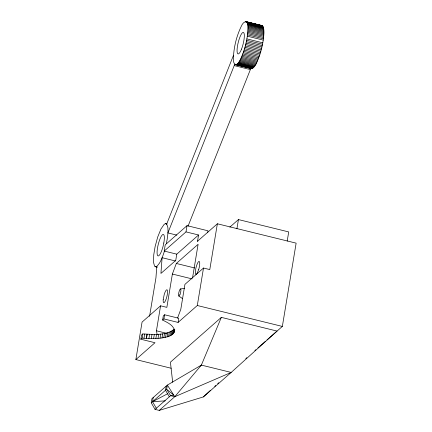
<?xml version="1.0" encoding="UTF-8"?>
<svg xmlns="http://www.w3.org/2000/svg" width="432" height="432" viewBox="0 0 432 432"><rect width="100%" height="100%" fill="white"/><g stroke="black" fill="none" stroke-linecap="round" stroke-linejoin="round"><path stroke-width="0.65" d="M247.973 28.906C248.837 20.747 244.145 19.143 240.953 26.989C236.482 36.493 233.917 46.948 233.426 57.434C232.556 65.588 237.249 67.198 240.44 59.346C244.912 49.842 247.482 39.393 247.973 28.906L263.893 32.816C263.59 41.364 261.587 49.793 258.714 57.818C256.813 61.301 255.685 68.202 250.981 68.477M263.893 32.816C263.698 30.451 264.249 27.027 261.943 25.558L246.024 21.643M171.191 368.253L135.864 359.564L155.007 342.722L140.827 339.233L142.106 338.105C150.428 338.796 158.981 339.034 167.119 336.884C170.834 336.01 175.16 333.569 174.733 329.168M156.794 266.35L155.936 277.83L149.564 316.332M135.864 359.564L142.069 322.088L160.569 305.807L166.855 307.357L172.373 274.045L176.315 263.461L198.104 244.285L192.526 277.992M140.827 339.233L141.518 335.07L142.798 333.941C153.144 334.292 165.483 336.069 174.193 329.265L173.502 333.434M142.106 338.105L142.798 333.941M143.986 338.272L144.677 334.109M146.345 338.423L147.037 334.26M146.48 338.434L147.166 334.271M148.927 338.542L149.612 334.379M164.209 251.068L185.998 231.892L198.569 234.986L176.774 254.162L164.209 251.068L165.24 244.825L187.034 225.65L207.981 230.801L207.657 232.772M151.313 338.591L151.999 334.427M153.63 338.58L154.316 334.411M157.145 334.438L156.438 330.793L160.569 305.807M155.866 338.51L156.557 334.341M158.015 338.38L158.706 334.217M162.621 320.058L163.307 315.895L164.592 314.766L178.772 318.254L178.081 322.418L163.901 318.929L162.621 320.058C167.168 322.423 173.178 324.886 174.539 330.361M160.067 338.191L160.753 334.028M163.901 318.929L164.592 314.766M151.249 402.824L151.934 398.66L167.362 385.085L201.371 365.099L221.341 317.374L277.063 331.074L231.179 372.433L203.326 396.938L159.23 410.4L155.039 409.369L151.249 402.824L166.676 389.248L167.362 385.085L174.787 396.711L231.179 372.433L201.371 365.099L200.356 365.99M162.011 337.948L162.702 333.785M176.774 254.162L175.743 260.404L160.925 273.44L162.108 257.699L175.478 260.987M153.22 397.532L152.528 401.695L156.325 408.24M163.841 337.651L164.527 333.482M165.542 337.295L166.234 333.131M167.119 336.884L167.81 332.721M168.561 336.425L169.247 332.262M185.998 231.892L187.034 225.65M169.857 335.918L170.543 331.754M171.002 335.362L171.693 331.198M171.995 334.757L172.687 330.593M172.832 334.114L173.518 329.951M174.015 332.71L174.604 329.141M174.355 331.954L174.749 329.578M174.533 331.171L174.728 329.983M166.212 386.1L165.521 390.263L169.317 396.808M197.829 241.288L197.532 241.229L198.569 234.986M178.081 322.418L197.3 305.51L203.504 268.034L209.785 269.584L217.366 223.781L296.136 243.146L282.35 326.425L266.981 339.946M236.914 228.782L238.437 219.575L288.716 231.93L287.188 241.132M233.523 55.204L166.687 224.062L167.805 227.205A22.178 5.141 -76.2 0 1 167.951 231.995L167.886 233.14A22.178 5.141 -76.2 0 1 167.513 236.86L167.395 237.557A11.086 2.57 -76.2 0 1 166.725 241.618L166.617 242.298A22.178 5.141 -76.2 0 1 166.325 243.702M177.547 318.076L180.792 309.361L184.928 284.38L203.504 268.034M251.986 68.607L234.77 64.336L234.203 65.599L167.902 232.929L176.818 235.121M188.05 226.168L250.846 68.375L235.564 64.616M159.23 410.4L174.787 396.711L201.371 365.099M203.326 396.938L210.271 390.528M214.731 386.408L215.725 385.495M217.706 383.665L218.7 382.747M217.366 223.781L197.532 241.229M229.824 227.151L238.437 219.575M221.341 317.374L170.413 362.183L172.687 382.25M155.039 409.369L170.597 395.685L173.74 395.075L166.676 389.248L170.597 395.685L174.787 396.711M245.803 358.582L246.812 357.696M254.88 350.595L255.884 349.709M257.904 347.933L265.469 341.28M167.8 393.655L152.528 401.695L165.283 400.858M260.874 25.709L261.943 25.558M166.639 224.003L165.343 223.652L164.16 224.354L160.969 228.992L157.723 236.974L155.099 246.64L153.754 254.767L153.527 262.321L154.521 266.02L155.385 266.701L157.297 267.17M180.511 288.922L184.523 288.403M155.385 266.701L157.264 265.993L159.505 263.072A22.178 5.141 -76.2 0 0 161.876 258.255L162.346 257.105A22.178 5.141 -76.2 0 0 164.538 250.695M245.689 21.6L262.256 25.693M245.327 21.649L261.252 25.564M246.623 22.005L262.543 25.92M246.888 22.318L262.807 26.233M247.126 22.723L263.045 26.638M247.336 23.22L263.255 27.135M247.514 23.798L263.439 27.713M247.666 24.462L263.59 28.377M247.79 25.202L263.709 29.117M247.882 26.023L263.801 29.938M247.941 26.914L263.866 30.829M247.973 27.875L263.893 31.79M247.941 29.992L263.86 33.907M247.876 31.136L263.795 35.051M247.784 32.335L263.704 36.25M247.655 33.577L263.579 37.492M247.504 34.862L263.423 38.777M247.32 36.18L263.239 40.095M246.866 38.902L262.791 42.817M246.602 40.295L262.526 44.21M246.31 41.699L262.235 45.614M245.997 43.114L261.916 47.023M245.662 44.523L261.581 48.438M245.3 45.927L261.22 49.842M244.922 47.32L260.842 51.235M244.528 48.697L260.447 52.612M244.112 50.047L260.032 53.962M243.686 51.37L259.605 55.285M243.243 52.655L259.168 56.57M242.795 53.903L258.714 57.818M242.336 55.107L258.255 59.017M241.866 56.252L257.785 60.167M241.396 57.348L257.315 61.263M240.921 58.379L256.84 62.294M240.44 59.346L256.365 63.261M239.965 60.248L255.89 64.163M239.495 61.074L255.415 64.989M239.026 61.819L254.95 65.734M238.567 62.489L254.491 66.404M238.118 63.077L254.038 66.992M237.681 63.574L253.6 67.489M237.254 63.99L253.174 67.905M236.839 64.314L252.763 68.229M236.444 64.546L252.364 68.461M235.062 64.562L251.629 68.656M234.203 65.599L250.123 69.514M165.699 223.603L166.973 223.916M165.343 223.652L166.617 223.965M176.315 263.461L194.632 267.964M155.072 266.566L156.983 267.035M172.373 274.045L191.997 278.867M197.3 305.51L282.35 326.425M156.438 330.793L166.871 333.358M178.826 296.023L182.687 298.717M163.226 299.484L163.172 300.823A6.674 1.544 -76.2 0 0 165.991 299.452L166.509 297.886A6.674 1.544 -76.2 0 0 167.546 291.622L167.454 290.59A6.674 1.544 -76.2 0 0 164.209 294.559L163.226 299.484M163.798 243.038L163.663 243.734A11.086 2.57 -76.2 0 1 163.01 246.548L162.821 247.244A11.086 2.57 -76.2 0 1 160.11 254.124L159.878 254.497A11.086 2.57 -76.2 0 1 157.307 249.323A11.086 2.57 -76.2 0 1 162.432 234.76L162.643 234.598A11.086 2.57 -76.2 0 1 163.798 243.038M198.688 269.573L197.035 273.521L196.036 274.401L195.674 274.185A6.674 1.544 -76.2 0 1 197.467 263.336L198.04 262.3A6.674 1.544 -76.2 0 1 199.697 262.753A6.674 1.544 -76.2 0 1 198.688 269.573M179.966 294.521A3.661 0.848 -76.2 0 0 180.625 288.932A3.661 0.848 -76.2 0 0 178.583 293.976A3.661 0.848 -76.2 0 0 179.966 294.521M241.515 49.135A11.086 2.57 -76.2 0 0 243.362 32.405A11.086 2.57 -76.2 0 0 237.217 47.968A11.086 2.57 -76.2 0 0 241.515 49.135"/></g></svg>
